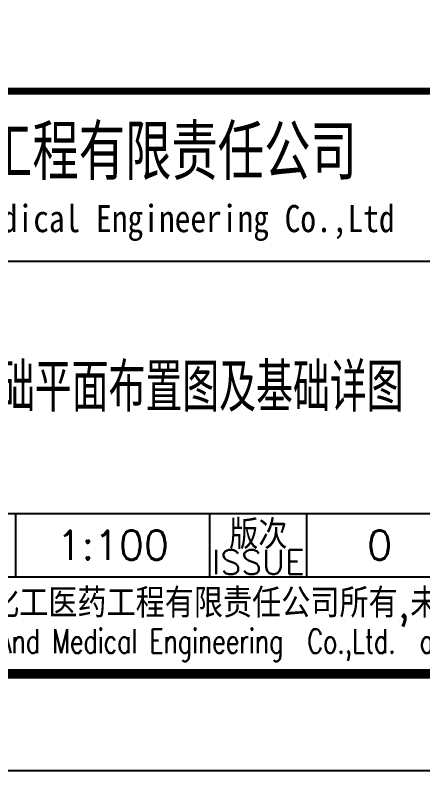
# Model space of a CAD drawing. Header units: millimetres. Extents: x 866309 to 879639, y 39442 to 44891.
# Drawn here: x 868177 to 868219, y 39448.6 to 39526.5 of the extents above; entities that cross this region are included whole.
import ezdxf
from ezdxf.enums import TextEntityAlignment as Align

# ---------------------------------------------------------------- set-up
doc = ezdxf.new("R2010")
doc.units = ezdxf.units.MM
doc.header["$LTSCALE"] = 1000
doc.header["$MEASUREMENT"] = 0
doc.layers.add('PUB_TEXT', color=7, linetype='Continuous')
doc.styles.add('ECEC_TQ', font='txt_l.shx', dxfattribs={"bigfont": 'hztxt_l.shx'})
doc.styles.add('ECEC_TQ_S', font='')
doc.styles.add('TS', font='tssdeng.shx', dxfattribs={"width": 0.8, "height": 2.5, "bigfont": 'tssdchn.shx'})
doc.styles.get('ECEC_TQ_S').set_extended_font_data('SimSun')

msp = doc.modelspace()

# ---------------------------------------------------------------- linework, layer by layer
for p, q in [((868112.018, 39501.127), (868222.018, 39501.127)), ((868167.018, 39475.127), (868292.018, 39475.127)), ((868177.018, 39468.627), (868177.018, 39475.127)), ((868197.018, 39468.627), (868197.018, 39475.127)), ((868207.018, 39468.627), (868207.018, 39475.127)), ((868112.018, 39468.627), (868292.018, 39468.627)), ((868112.018, 39458.627), (868292.018, 39458.627)), ((868302.018, 39448.627), (867250.768, 39448.627))]:
    msp.add_line(p, q)
at = {"color": 0, "const_width": 1}
msp.add_lwpolyline([(868292.018, 39458.627), (867275.768, 39458.627), (867275.768, 40032.627), (868292.018, 40032.627)], close=True, dxfattribs=at)
at = {"const_width": 0.7}
msp.add_lwpolyline([(868292.018, 39518.627), (868112.018, 39518.627)], dxfattribs=at)

# ---------------------------------------------------------------- texts
for s, height, style, width, p in [('安徽华东化工医药工程有限责任公司', 5, 'ECEC_TQ_S', 0.7, (868173.967, 39512.627)), ('Anhui Huadong Chemical & Medical Engineering Co.,Ltd', 2.8, 'ECEC_TQ_S', 0.85, (868173.967, 39505.127)), ('The proprietary right of this document belongs to Anhui Huadong Chemical And Medical Engineering  Co.,Ltd.  and any replication or transfer to the 3rd. side is forbidden without its permission. ', 2.5, 'ECEC_TQ', 0.72, (868202.018, 39461.627))]:
    msp.add_text(s, height=height, dxfattribs=dict(style=style, width=width)).set_placement(p, align=Align.MIDDLE)
at = {"style": 'ECEC_TQ'}
for s, height, p in [('版次', 3, (868202.018, 39473.127)), ('ISSUE', 2.5, (868202.018, 39470.127)), ('本文件专有权属安徽华东化工医药工程有限责任公司所有,未经许可不得复制或转让给第三方', 3, (868202.018, 39465.627))]:
    msp.add_text(s, height=height, dxfattribs=at).set_placement(p, align=Align.MIDDLE)
for tag, text, p in [('1:100', '1:100', (868187.018, 39471.877)), ('0', '0', (868214.518, 39471.877))]:
    msp.add_attdef(tag, text=text, height=3, dxfattribs=at).set_placement(p, align=Align.MIDDLE)
at = {"layer": 'PUB_TEXT', "style": 'TS', "width": 0.8}
msp.add_text('基础平面布置图及基础详图', height=5, dxfattribs=at).set_placement((868194.184, 39488.381), align=Align.MIDDLE)

doc.saveas('drawing.dxf')
